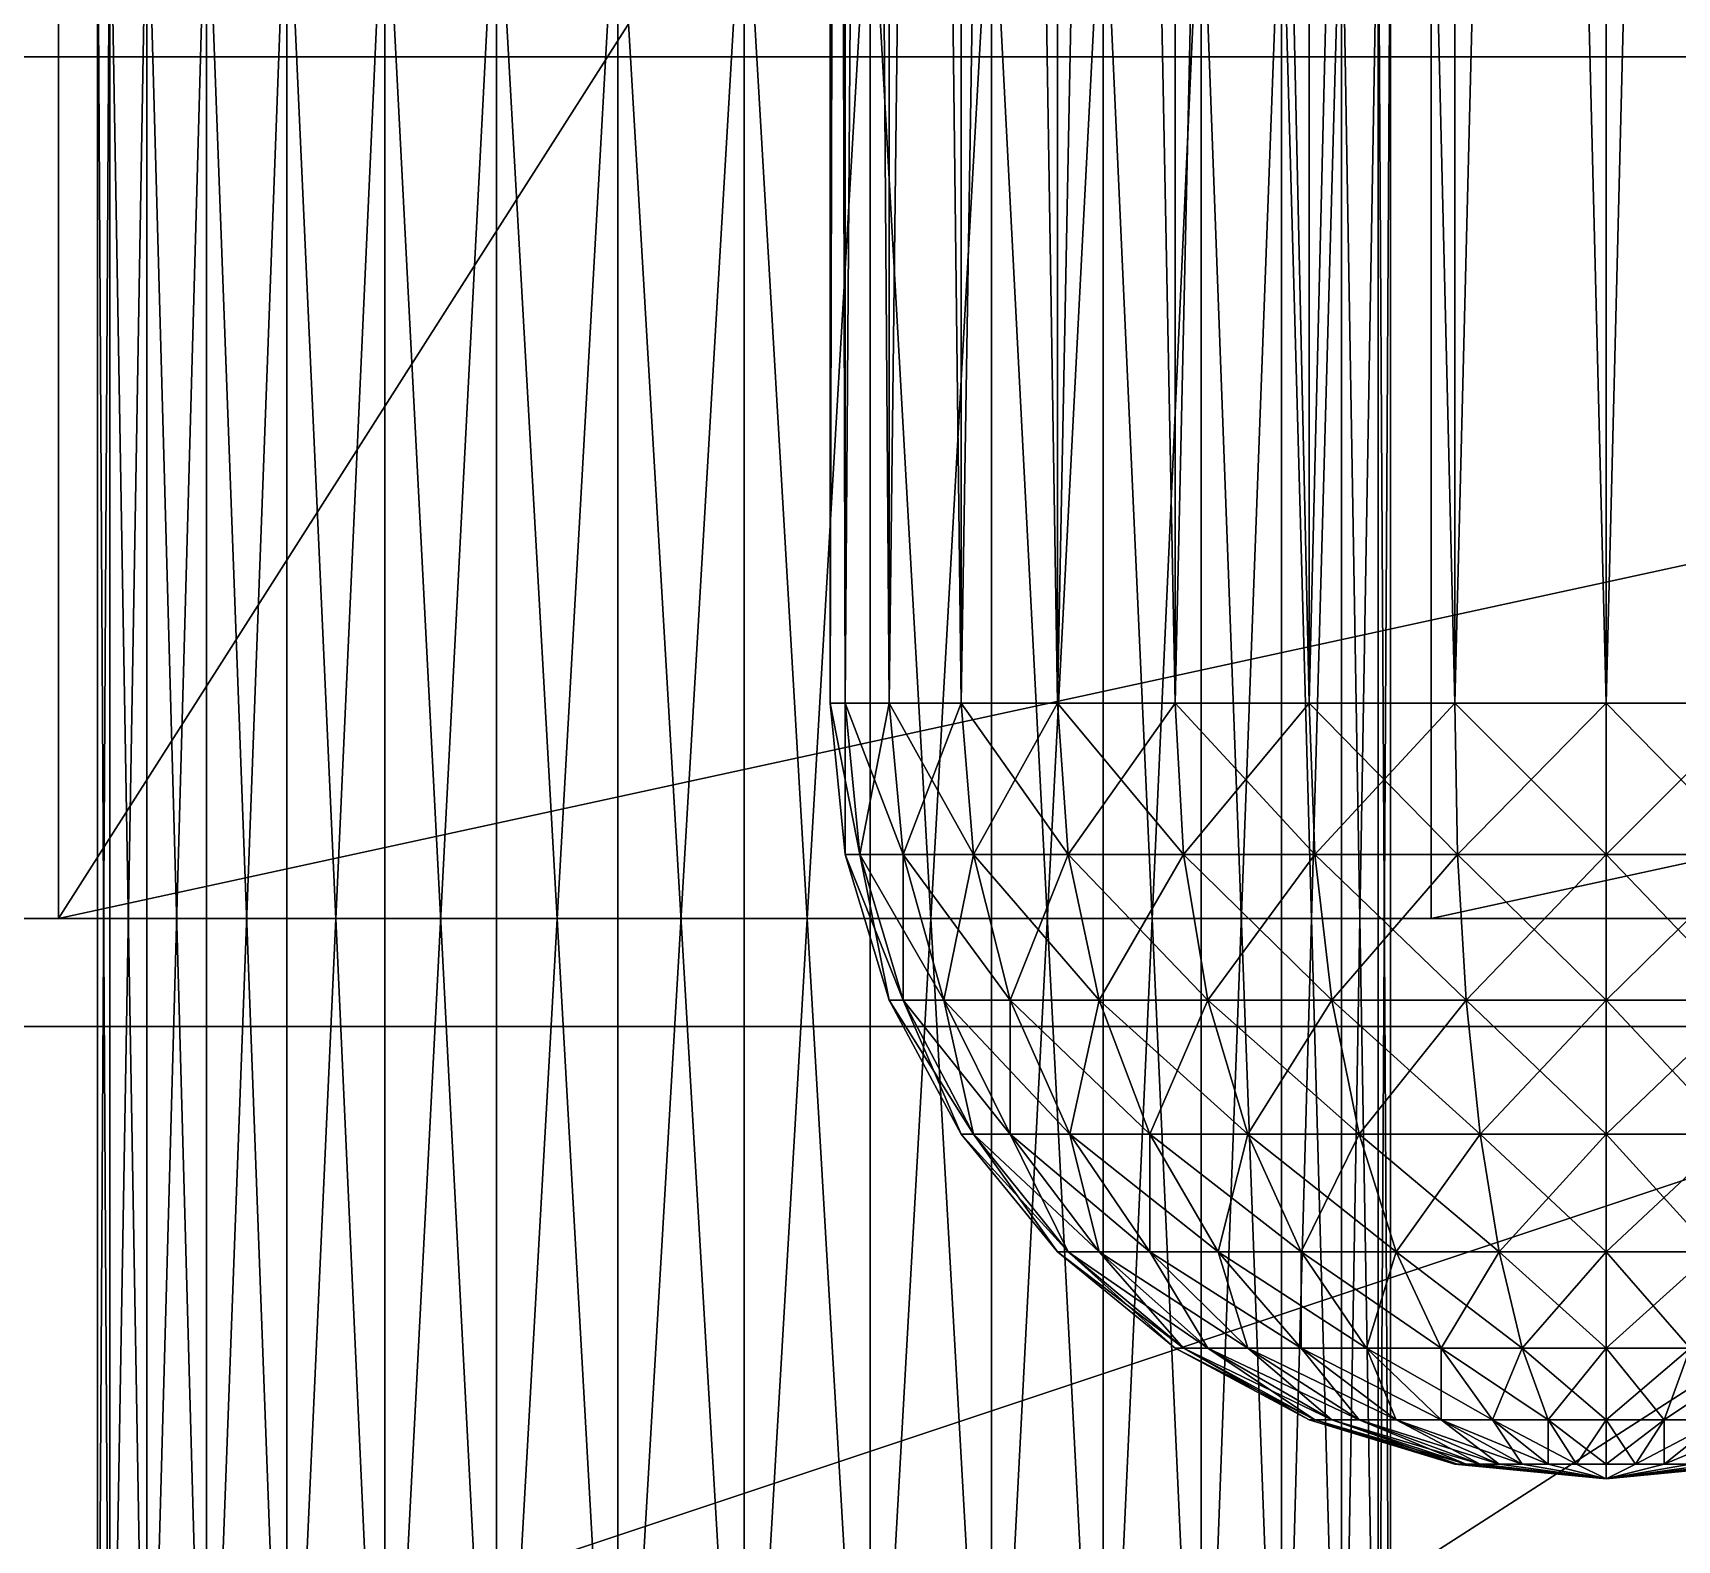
# Model space of a CAD drawing. Header units: millimetres. Extents: x -510 to 550, y -577 to 577.
# Drawn here: x -16.5 to 21.65, y -319.42 to -284.45 of the extents above; entities that cross this region are included whole.
import ezdxf

# ---------------------------------------------------------------- set-up
doc = ezdxf.new("R2010")
doc.units = ezdxf.units.MM
for name, color, linetype, true_color in [('bogie_right_visual_0', 7, 'Continuous', 0x5c6b75), ('controller_box_visual', 7, 'Continuous', 0x5c6b75), ('motor_mid_right_visual_0', 7, 'Continuous', 0x5c6b75), ('rocker_right_visual_0', 7, 'Continuous', 0x5c6b75), ('structure_right_mid_motor_bracket', 7, 'Continuous', 0x5c6b75), ('structure_right_rocker_spindle', 7, 'Continuous', 0x5c6b75)]:
    doc.layers.add(name, color=color, linetype=linetype, true_color=true_color)

msp = doc.modelspace()

# ---------------------------------------------------------------- linework, layer by layer
at = {"layer": 'bogie_right_visual_0', "true_color": 0x5c6b75}
for points in [[(-15.907, -305, -260.724), (214.061, -305, -70.73), (214.061, -255, -70.73)], [(-15.907, -305, -260.724), (214.061, -255, -70.73), (-15.907, -255, -260.724)], [(15.939, -255, -299.27), (15.939, -305, -299.27), (-15.907, -305, -260.724)], [(15.939, -255, -299.27), (-15.907, -305, -260.724), (-15.907, -255, -260.724)], [(15.939, -305, -299.27), (245.907, -255, -109.276), (245.907, -305, -109.276)], [(15.939, -305, -299.27), (15.939, -255, -299.27), (245.907, -255, -109.276)], [(15.939, -305, -299.27), (214.061, -305, -70.73), (-15.907, -305, -260.724)], [(15.939, -305, -299.27), (245.907, -305, -109.276), (214.061, -305, -70.73)]]:
    msp.add_3dface(points, dxfattribs=at)
at = {"layer": 'controller_box_visual', "true_color": 0x5c6b75}
for points in [[(-140, -365, 50), (100, -285, 50), (100, -365, 50)], [(-140, -365, 50), (-140, -285, 50), (100, -285, 50)], [(-140, -365, 250), (100, -365, 250), (100, -285, 250)], [(-140, -365, 250), (100, -285, 250), (-140, -285, 250)], [(100, -285, 50), (-140, -285, 50), (-140, -285, 250)], [(100, -285, 50), (-140, -285, 250), (100, -285, 250)]]:
    msp.add_3dface(points, dxfattribs=at)
at = {"layer": 'motor_mid_right_visual_0', "true_color": 0x5c6b75}
for points in [[(-35, -352.5, -315), (35, -307.5, -315), (35, -352.5, -315)], [(-35, -352.5, -315), (-35, -307.5, -315), (35, -307.5, -315)], [(-35, -352.5, -245), (35, -352.5, -245), (35, -307.5, -245)], [(-35, -352.5, -245), (35, -307.5, -245), (-35, -307.5, -245)], [(35, -307.5, -315), (-35, -307.5, -315), (-35, -307.5, -245)], [(35, -307.5, -315), (-35, -307.5, -245), (35, -307.5, -245)]]:
    msp.add_3dface(points, dxfattribs=at)
at = {"layer": 'rocker_right_visual_0', "true_color": 0x5c6b75}
for points in [[(-140, -305, -20), (140, -255, -20), (140, -305, -20)], [(-140, -305, -20), (-140, -255, -20), (140, -255, -20)], [(-140, -305, 20), (140, -305, 20), (140, -255, 20)], [(-140, -305, 20), (140, -255, 20), (-140, -255, 20)], [(-140, -305, -20), (140, -305, -20), (140, -305, 20)], [(-140, -305, -20), (140, -305, 20), (-140, -305, 20)]]:
    msp.add_3dface(points, dxfattribs=at)
at = {"layer": 'structure_right_mid_motor_bracket', "true_color": 0x5c6b75}
for points in [[(-14.712, -330, -282.926), (-15, -330, -280), (-15, -280, -280)], [(-14.712, -330, -282.926), (-15, -280, -280), (-14.712, -280, -282.926)], [(-15, -330, -280), (-14.712, -330, -277.074), (-14.712, -280, -277.074)], [(-15, -330, -280), (-14.712, -280, -277.074), (-15, -280, -280)], [(-13.858, -330, -285.74), (-14.712, -330, -282.926), (-14.712, -280, -282.926)], [(-13.858, -330, -285.74), (-14.712, -280, -282.926), (-13.858, -280, -285.74)], [(-14.712, -330, -277.074), (-13.858, -330, -274.26), (-13.858, -280, -274.26)], [(-14.712, -330, -277.074), (-13.858, -280, -274.26), (-14.712, -280, -277.074)], [(-12.472, -330, -288.334), (-13.858, -330, -285.74), (-13.858, -280, -285.74)], [(-12.472, -330, -288.334), (-13.858, -280, -285.74), (-12.472, -280, -288.334)], [(-13.858, -330, -274.26), (-12.472, -330, -271.666), (-12.472, -280, -271.666)], [(-13.858, -330, -274.26), (-12.472, -280, -271.666), (-13.858, -280, -274.26)], [(-10.607, -330, -290.607), (-12.472, -330, -288.334), (-12.472, -280, -288.334)], [(-10.607, -330, -290.607), (-12.472, -280, -288.334), (-10.607, -280, -290.607)], [(-12.472, -330, -271.666), (-10.607, -330, -269.393), (-10.607, -280, -269.393)], [(-12.472, -330, -271.666), (-10.607, -280, -269.393), (-12.472, -280, -271.666)], [(-8.334, -330, -292.472), (-10.607, -330, -290.607), (-10.607, -280, -290.607)], [(-8.334, -330, -292.472), (-10.607, -280, -290.607), (-8.334, -280, -292.472)], [(-10.607, -330, -269.393), (-8.334, -330, -267.528), (-8.334, -280, -267.528)], [(-10.607, -330, -269.393), (-8.334, -280, -267.528), (-10.607, -280, -269.393)], [(-5.74, -330, -293.858), (-8.334, -330, -292.472), (-8.334, -280, -292.472)], [(-5.74, -330, -293.858), (-8.334, -280, -292.472), (-5.74, -280, -293.858)], [(-8.334, -330, -267.528), (-5.74, -330, -266.142), (-5.74, -280, -266.142)], [(-8.334, -330, -267.528), (-5.74, -280, -266.142), (-8.334, -280, -267.528)], [(-2.926, -330, -294.712), (-5.74, -330, -293.858), (-5.74, -280, -293.858)], [(-2.926, -330, -294.712), (-5.74, -280, -293.858), (-2.926, -280, -294.712)], [(-5.74, -330, -266.142), (-2.926, -330, -265.288), (-2.926, -280, -265.288)], [(-5.74, -330, -266.142), (-2.926, -280, -265.288), (-5.74, -280, -266.142)], [(0, -330, -295), (-2.926, -330, -294.712), (-2.926, -280, -294.712)], [(0, -330, -295), (-2.926, -280, -294.712), (0, -280, -295)], [(-2.926, -330, -265.288), (0, -330, -265), (0, -280, -265)], [(-2.926, -330, -265.288), (0, -280, -265), (-2.926, -280, -265.288)], [(2.926, -330, -294.712), (0, -330, -295), (0, -280, -295)], [(2.926, -330, -294.712), (0, -280, -295), (2.926, -280, -294.712)], [(0, -330, -265), (2.926, -330, -265.288), (2.926, -280, -265.288)], [(0, -330, -265), (2.926, -280, -265.288), (0, -280, -265)], [(5.74, -330, -293.858), (2.926, -330, -294.712), (2.926, -280, -294.712)], [(5.74, -330, -293.858), (2.926, -280, -294.712), (5.74, -280, -293.858)], [(2.926, -330, -265.288), (5.74, -330, -266.142), (5.74, -280, -266.142)], [(2.926, -330, -265.288), (5.74, -280, -266.142), (2.926, -280, -265.288)], [(8.334, -330, -292.472), (5.74, -330, -293.858), (5.74, -280, -293.858)], [(8.334, -330, -292.472), (5.74, -280, -293.858), (8.334, -280, -292.472)], [(5.74, -330, -266.142), (8.334, -330, -267.528), (8.334, -280, -267.528)], [(5.74, -330, -266.142), (8.334, -280, -267.528), (5.74, -280, -266.142)], [(10.607, -330, -290.607), (8.334, -330, -292.472), (8.334, -280, -292.472)], [(10.607, -330, -290.607), (8.334, -280, -292.472), (10.607, -280, -290.607)], [(8.334, -330, -267.528), (10.607, -330, -269.393), (10.607, -280, -269.393)], [(8.334, -330, -267.528), (10.607, -280, -269.393), (8.334, -280, -267.528)], [(12.472, -330, -288.334), (10.607, -330, -290.607), (10.607, -280, -290.607)], [(12.472, -330, -288.334), (10.607, -280, -290.607), (12.472, -280, -288.334)], [(10.607, -330, -269.393), (12.472, -330, -271.666), (12.472, -280, -271.666)], [(10.607, -330, -269.393), (12.472, -280, -271.666), (10.607, -280, -269.393)], [(13.858, -330, -285.74), (12.472, -330, -288.334), (12.472, -280, -288.334)], [(13.858, -330, -285.74), (12.472, -280, -288.334), (13.858, -280, -285.74)], [(12.472, -330, -271.666), (13.858, -330, -274.26), (13.858, -280, -274.26)], [(12.472, -330, -271.666), (13.858, -280, -274.26), (12.472, -280, -271.666)], [(14.712, -330, -282.926), (13.858, -330, -285.74), (13.858, -280, -285.74)], [(14.712, -330, -282.926), (13.858, -280, -285.74), (14.712, -280, -282.926)], [(13.858, -330, -274.26), (14.712, -330, -277.074), (14.712, -280, -277.074)], [(13.858, -330, -274.26), (14.712, -280, -277.074), (13.858, -280, -274.26)], [(15, -330, -280), (14.712, -330, -282.926), (14.712, -280, -282.926)], [(15, -330, -280), (14.712, -280, -282.926), (15, -280, -280)], [(14.712, -330, -277.074), (15, -330, -280), (15, -280, -280)], [(14.712, -330, -277.074), (15, -280, -280), (14.712, -280, -277.074)]]:
    msp.add_3dface(points, dxfattribs=at)
at = {"layer": 'structure_right_rocker_spindle', "true_color": 0x5c6b75}
for points in [[(2.346, -300, -3.512), (2, -300), (2, -160)], [(2.346, -300, -3.512), (2, -160), (2.346, -160, -3.512)], [(2, -300), (2.346, -300, 3.512), (2.346, -160, 3.512)], [(2, -300), (2.346, -160, 3.512), (2, -160)], [(3.37, -300, -6.888), (2.346, -300, -3.512), (2.346, -160, -3.512)], [(3.37, -300, -6.888), (2.346, -160, -3.512), (3.37, -160, -6.888)], [(2.346, -300, 3.512), (3.37, -300, 6.888), (3.37, -160, 6.888)], [(2.346, -300, 3.512), (3.37, -160, 6.888), (2.346, -160, 3.512)], [(5.034, -300, -10), (3.37, -300, -6.888), (3.37, -160, -6.888)], [(5.034, -300, -10), (3.37, -160, -6.888), (5.034, -160, -10)], [(3.37, -300, 6.888), (5.034, -300, 10), (5.034, -160, 10)], [(3.37, -300, 6.888), (5.034, -160, 10), (3.37, -160, 6.888)], [(7.272, -300, -12.728), (5.034, -300, -10), (5.034, -160, -10)], [(7.272, -300, -12.728), (5.034, -160, -10), (7.272, -160, -12.728)], [(5.034, -300, 10), (7.272, -300, 12.728), (7.272, -160, 12.728)], [(5.034, -300, 10), (7.272, -160, 12.728), (5.034, -160, 10)], [(10, -300, -14.966), (7.272, -300, -12.728), (7.272, -160, -12.728)], [(10, -300, -14.966), (7.272, -160, -12.728), (10, -160, -14.966)], [(7.272, -300, 12.728), (10, -300, 14.966), (10, -160, 14.966)], [(7.272, -300, 12.728), (10, -160, 14.966), (7.272, -160, 12.728)], [(13.112, -300, -16.63), (10, -300, -14.966), (10, -160, -14.966)], [(13.112, -300, -16.63), (10, -160, -14.966), (13.112, -160, -16.63)], [(10, -300, 14.966), (13.112, -300, 16.63), (13.112, -160, 16.63)], [(10, -300, 14.966), (13.112, -160, 16.63), (10, -160, 14.966)], [(16.488, -300, -17.654), (13.112, -300, -16.63), (13.112, -160, -16.63)], [(16.488, -300, -17.654), (13.112, -160, -16.63), (16.488, -160, -17.654)], [(13.112, -300, 16.63), (16.488, -300, 17.654), (16.488, -160, 17.654)], [(13.112, -300, 16.63), (16.488, -160, 17.654), (13.112, -160, 16.63)], [(20, -300, -18), (16.488, -300, -17.654), (16.488, -160, -17.654)], [(20, -300, -18), (16.488, -160, -17.654), (20, -160, -18)], [(16.488, -300, 17.654), (20, -300, 18), (20, -160, 18)], [(16.488, -300, 17.654), (20, -160, 18), (16.488, -160, 17.654)], [(23.512, -300, -17.654), (20, -300, -18), (20, -160, -18)], [(23.512, -300, -17.654), (20, -160, -18), (23.512, -160, -17.654)], [(20, -300, 18), (23.512, -300, 17.654), (23.512, -160, 17.654)], [(20, -300, 18), (23.512, -160, 17.654), (20, -160, 18)], [(2.685, -303.512, -3.444), (2.346, -303.512), (2, -300)], [(2.685, -303.512, -3.444), (2, -300), (2.346, -300, -3.512)], [(2.346, -303.512), (2.346, -300, 3.512), (2, -300)], [(3.69, -303.512, -6.756), (2.685, -303.512, -3.444), (2.346, -300, -3.512)], [(3.69, -303.512, -6.756), (2.346, -300, -3.512), (3.37, -300, -6.888)], [(2.346, -303.512), (2.685, -303.512, 3.444), (2.346, -300, 3.512)], [(2.685, -303.512, 3.444), (3.37, -300, 6.888), (2.346, -300, 3.512)], [(2.685, -303.512, 3.444), (3.69, -303.512, 6.756), (3.37, -300, 6.888)], [(5.321, -303.512, -9.808), (3.69, -303.512, -6.756), (3.37, -300, -6.888)], [(5.321, -303.512, -9.808), (3.37, -300, -6.888), (5.034, -300, -10)], [(3.69, -303.512, 6.756), (5.034, -300, 10), (3.37, -300, 6.888)], [(3.69, -303.512, 6.756), (5.321, -303.512, 9.808), (5.034, -300, 10)], [(7.517, -303.512, -12.483), (5.321, -303.512, -9.808), (5.034, -300, -10)], [(7.517, -303.512, -12.483), (5.034, -300, -10), (7.272, -300, -12.728)], [(5.321, -303.512, 9.808), (7.272, -300, 12.728), (5.034, -300, 10)], [(5.321, -303.512, 9.808), (7.517, -303.512, 12.483), (7.272, -300, 12.728)], [(10.192, -303.512, -14.679), (7.517, -303.512, -12.483), (7.272, -300, -12.728)], [(10.192, -303.512, -14.679), (7.272, -300, -12.728), (10, -300, -14.966)], [(7.517, -303.512, 12.483), (10, -300, 14.966), (7.272, -300, 12.728)], [(7.517, -303.512, 12.483), (10.192, -303.512, 14.679), (10, -300, 14.966)], [(13.244, -303.512, -16.31), (10.192, -303.512, -14.679), (10, -300, -14.966)], [(13.244, -303.512, -16.31), (10, -300, -14.966), (13.112, -300, -16.63)], [(10.192, -303.512, 14.679), (13.112, -300, 16.63), (10, -300, 14.966)], [(10.192, -303.512, 14.679), (13.244, -303.512, 16.31), (13.112, -300, 16.63)], [(16.556, -303.512, -17.315), (13.244, -303.512, -16.31), (13.112, -300, -16.63)], [(16.556, -303.512, -17.315), (13.112, -300, -16.63), (16.488, -300, -17.654)], [(13.244, -303.512, 16.31), (16.488, -300, 17.654), (13.112, -300, 16.63)], [(13.244, -303.512, 16.31), (16.556, -303.512, 17.315), (16.488, -300, 17.654)], [(20, -303.512, -17.654), (16.556, -303.512, -17.315), (16.488, -300, -17.654)], [(20, -303.512, -17.654), (16.488, -300, -17.654), (20, -300, -18)], [(16.556, -303.512, 17.315), (20, -300, 18), (16.488, -300, 17.654)], [(16.556, -303.512, 17.315), (20, -303.512, 17.654), (20, -300, 18)], [(23.444, -303.512, -17.315), (20, -303.512, -17.654), (20, -300, -18)], [(23.444, -303.512, -17.315), (20, -300, -18), (23.512, -300, -17.654)], [(20, -303.512, 17.654), (23.444, -303.512, 17.315), (23.512, -300, 17.654)], [(20, -303.512, 17.654), (23.512, -300, 17.654), (20, -300, 18)], [(3.69, -306.888, -3.244), (3.37, -306.888), (2.346, -303.512)], [(3.69, -306.888, -3.244), (2.346, -303.512), (2.685, -303.512, -3.444)], [(3.37, -306.888), (2.685, -303.512, 3.444), (2.346, -303.512)], [(4.636, -306.888, -6.364), (3.69, -306.888, -3.244), (2.685, -303.512, -3.444)], [(4.636, -306.888, -6.364), (2.685, -303.512, -3.444), (3.69, -303.512, -6.756)], [(3.37, -306.888), (3.69, -306.888, 3.244), (2.685, -303.512, 3.444)], [(3.69, -306.888, 3.244), (3.69, -303.512, 6.756), (2.685, -303.512, 3.444)], [(6.173, -306.888, -9.239), (4.636, -306.888, -6.364), (3.69, -303.512, -6.756)], [(6.173, -306.888, -9.239), (3.69, -303.512, -6.756), (5.321, -303.512, -9.808)], [(3.69, -306.888, 3.244), (4.636, -306.888, 6.364), (3.69, -303.512, 6.756)], [(4.636, -306.888, 6.364), (5.321, -303.512, 9.808), (3.69, -303.512, 6.756)], [(4.636, -306.888, 6.364), (6.173, -306.888, 9.239), (5.321, -303.512, 9.808)], [(8.241, -306.888, -11.759), (6.173, -306.888, -9.239), (5.321, -303.512, -9.808)], [(8.241, -306.888, -11.759), (5.321, -303.512, -9.808), (7.517, -303.512, -12.483)], [(6.173, -306.888, 9.239), (7.517, -303.512, 12.483), (5.321, -303.512, 9.808)], [(6.173, -306.888, 9.239), (8.241, -306.888, 11.759), (7.517, -303.512, 12.483)], [(10.761, -306.888, -13.827), (8.241, -306.888, -11.759), (7.517, -303.512, -12.483)], [(10.761, -306.888, -13.827), (7.517, -303.512, -12.483), (10.192, -303.512, -14.679)], [(8.241, -306.888, 11.759), (10.192, -303.512, 14.679), (7.517, -303.512, 12.483)], [(8.241, -306.888, 11.759), (10.761, -306.888, 13.827), (10.192, -303.512, 14.679)], [(13.636, -306.888, -15.364), (10.761, -306.888, -13.827), (10.192, -303.512, -14.679)], [(13.636, -306.888, -15.364), (10.192, -303.512, -14.679), (13.244, -303.512, -16.31)], [(10.761, -306.888, 13.827), (13.244, -303.512, 16.31), (10.192, -303.512, 14.679)], [(10.761, -306.888, 13.827), (13.636, -306.888, 15.364), (13.244, -303.512, 16.31)], [(16.756, -306.888, -16.31), (13.636, -306.888, -15.364), (13.244, -303.512, -16.31)], [(16.756, -306.888, -16.31), (13.244, -303.512, -16.31), (16.556, -303.512, -17.315)], [(13.636, -306.888, 15.364), (16.556, -303.512, 17.315), (13.244, -303.512, 16.31)], [(13.636, -306.888, 15.364), (16.756, -306.888, 16.31), (16.556, -303.512, 17.315)], [(20, -306.888, -16.63), (16.756, -306.888, -16.31), (16.556, -303.512, -17.315)], [(20, -306.888, -16.63), (16.556, -303.512, -17.315), (20, -303.512, -17.654)], [(16.756, -306.888, 16.31), (20, -303.512, 17.654), (16.556, -303.512, 17.315)], [(16.756, -306.888, 16.31), (20, -306.888, 16.63), (20, -303.512, 17.654)], [(23.244, -306.888, -16.31), (20, -306.888, -16.63), (20, -303.512, -17.654)], [(23.244, -306.888, -16.31), (20, -303.512, -17.654), (23.444, -303.512, -17.315)], [(20, -306.888, 16.63), (23.244, -306.888, 16.31), (23.444, -303.512, 17.315)], [(20, -306.888, 16.63), (23.444, -303.512, 17.315), (20, -303.512, 17.654)], [(5.321, -310, -2.92), (5.034, -310), (3.37, -306.888)], [(5.321, -310, -2.92), (3.37, -306.888), (3.69, -306.888, -3.244)], [(5.034, -310), (3.69, -306.888, 3.244), (3.37, -306.888)], [(6.173, -310, -5.727), (5.321, -310, -2.92), (3.69, -306.888, -3.244)], [(6.173, -310, -5.727), (3.69, -306.888, -3.244), (4.636, -306.888, -6.364)], [(5.034, -310), (5.321, -310, 2.92), (3.69, -306.888, 3.244)], [(5.321, -310, 2.92), (4.636, -306.888, 6.364), (3.69, -306.888, 3.244)], [(7.556, -310, -8.315), (6.173, -310, -5.727), (4.636, -306.888, -6.364)], [(7.556, -310, -8.315), (4.636, -306.888, -6.364), (6.173, -306.888, -9.239)], [(5.321, -310, 2.92), (6.173, -310, 5.727), (4.636, -306.888, 6.364)], [(6.173, -310, 5.727), (6.173, -306.888, 9.239), (4.636, -306.888, 6.364)], [(9.417, -310, -10.583), (7.556, -310, -8.315), (6.173, -306.888, -9.239)], [(9.417, -310, -10.583), (6.173, -306.888, -9.239), (8.241, -306.888, -11.759)], [(6.173, -310, 5.727), (7.556, -310, 8.315), (6.173, -306.888, 9.239)], [(7.556, -310, 8.315), (8.241, -306.888, 11.759), (6.173, -306.888, 9.239)], [(7.556, -310, 8.315), (9.417, -310, 10.583), (8.241, -306.888, 11.759)], [(11.685, -310, -12.444), (9.417, -310, -10.583), (8.241, -306.888, -11.759)], [(11.685, -310, -12.444), (8.241, -306.888, -11.759), (10.761, -306.888, -13.827)], [(9.417, -310, 10.583), (10.761, -306.888, 13.827), (8.241, -306.888, 11.759)], [(9.417, -310, 10.583), (11.685, -310, 12.444), (10.761, -306.888, 13.827)], [(14.273, -310, -13.827), (11.685, -310, -12.444), (10.761, -306.888, -13.827)], [(14.273, -310, -13.827), (10.761, -306.888, -13.827), (13.636, -306.888, -15.364)], [(11.685, -310, 12.444), (13.636, -306.888, 15.364), (10.761, -306.888, 13.827)], [(11.685, -310, 12.444), (14.273, -310, 13.827), (13.636, -306.888, 15.364)], [(17.08, -310, -14.679), (14.273, -310, -13.827), (13.636, -306.888, -15.364)], [(17.08, -310, -14.679), (13.636, -306.888, -15.364), (16.756, -306.888, -16.31)], [(14.273, -310, 13.827), (16.756, -306.888, 16.31), (13.636, -306.888, 15.364)], [(14.273, -310, 13.827), (17.08, -310, 14.679), (16.756, -306.888, 16.31)], [(20, -310, -14.966), (17.08, -310, -14.679), (16.756, -306.888, -16.31)], [(20, -310, -14.966), (16.756, -306.888, -16.31), (20, -306.888, -16.63)], [(17.08, -310, 14.679), (20, -306.888, 16.63), (16.756, -306.888, 16.31)], [(17.08, -310, 14.679), (20, -310, 14.966), (20, -306.888, 16.63)], [(22.92, -310, -14.679), (20, -310, -14.966), (20, -306.888, -16.63)], [(22.92, -310, -14.679), (20, -306.888, -16.63), (23.244, -306.888, -16.31)], [(20, -310, 14.966), (22.92, -310, 14.679), (23.244, -306.888, 16.31)], [(20, -310, 14.966), (23.244, -306.888, 16.31), (20, -306.888, 16.63)], [(7.517, -312.728, -2.483), (7.272, -312.728), (5.034, -310)], [(7.517, -312.728, -2.483), (5.034, -310), (5.321, -310, -2.92)], [(7.272, -312.728), (5.321, -310, 2.92), (5.034, -310)], [(8.241, -312.728, -4.871), (7.517, -312.728, -2.483), (5.321, -310, -2.92)], [(8.241, -312.728, -4.871), (5.321, -310, -2.92), (6.173, -310, -5.727)], [(7.272, -312.728), (7.517, -312.728, 2.483), (5.321, -310, 2.92)], [(7.517, -312.728, 2.483), (6.173, -310, 5.727), (5.321, -310, 2.92)], [(9.417, -312.728, -7.071), (8.241, -312.728, -4.871), (6.173, -310, -5.727)], [(9.417, -312.728, -7.071), (6.173, -310, -5.727), (7.556, -310, -8.315)], [(7.517, -312.728, 2.483), (8.241, -312.728, 4.871), (6.173, -310, 5.727)], [(8.241, -312.728, 4.871), (7.556, -310, 8.315), (6.173, -310, 5.727)], [(11, -312.728, -9), (9.417, -312.728, -7.071), (7.556, -310, -8.315)], [(11, -312.728, -9), (7.556, -310, -8.315), (9.417, -310, -10.583)], [(8.241, -312.728, 4.871), (9.417, -312.728, 7.071), (7.556, -310, 8.315)], [(9.417, -312.728, 7.071), (9.417, -310, 10.583), (7.556, -310, 8.315)], [(12.929, -312.728, -10.583), (11, -312.728, -9), (9.417, -310, -10.583)], [(12.929, -312.728, -10.583), (9.417, -310, -10.583), (11.685, -310, -12.444)], [(9.417, -312.728, 7.071), (11, -312.728, 9), (9.417, -310, 10.583)], [(11, -312.728, 9), (11.685, -310, 12.444), (9.417, -310, 10.583)], [(11, -312.728, 9), (12.929, -312.728, 10.583), (11.685, -310, 12.444)], [(15.129, -312.728, -11.759), (12.929, -312.728, -10.583), (11.685, -310, -12.444)], [(15.129, -312.728, -11.759), (11.685, -310, -12.444), (14.273, -310, -13.827)], [(12.929, -312.728, 10.583), (14.273, -310, 13.827), (11.685, -310, 12.444)], [(12.929, -312.728, 10.583), (15.129, -312.728, 11.759), (14.273, -310, 13.827)], [(17.517, -312.728, -12.483), (15.129, -312.728, -11.759), (14.273, -310, -13.827)], [(17.517, -312.728, -12.483), (14.273, -310, -13.827), (17.08, -310, -14.679)], [(15.129, -312.728, 11.759), (17.08, -310, 14.679), (14.273, -310, 13.827)], [(15.129, -312.728, 11.759), (17.517, -312.728, 12.483), (17.08, -310, 14.679)], [(20, -312.728, -12.728), (17.517, -312.728, -12.483), (17.08, -310, -14.679)], [(20, -312.728, -12.728), (17.08, -310, -14.679), (20, -310, -14.966)], [(17.517, -312.728, 12.483), (20, -310, 14.966), (17.08, -310, 14.679)], [(17.517, -312.728, 12.483), (20, -312.728, 12.728), (20, -310, 14.966)], [(22.483, -312.728, -12.483), (20, -312.728, -12.728), (20, -310, -14.966)], [(22.483, -312.728, -12.483), (20, -310, -14.966), (22.92, -310, -14.679)], [(20, -312.728, 12.728), (22.483, -312.728, 12.483), (22.92, -310, 14.679)], [(20, -312.728, 12.728), (22.92, -310, 14.679), (20, -310, 14.966)], [(10.192, -314.966, -1.951), (10, -314.966), (7.272, -312.728)], [(10.192, -314.966, -1.951), (7.272, -312.728), (7.517, -312.728, -2.483)], [(10, -314.966), (7.517, -312.728, 2.483), (7.272, -312.728)], [(10.761, -314.966, -3.827), (10.192, -314.966, -1.951), (7.517, -312.728, -2.483)], [(10.761, -314.966, -3.827), (7.517, -312.728, -2.483), (8.241, -312.728, -4.871)], [(10, -314.966), (10.192, -314.966, 1.951), (7.517, -312.728, 2.483)], [(10.192, -314.966, 1.951), (8.241, -312.728, 4.871), (7.517, -312.728, 2.483)], [(11.685, -314.966, -5.556), (10.761, -314.966, -3.827), (8.241, -312.728, -4.871)], [(11.685, -314.966, -5.556), (8.241, -312.728, -4.871), (9.417, -312.728, -7.071)], [(10.192, -314.966, 1.951), (10.761, -314.966, 3.827), (8.241, -312.728, 4.871)], [(10.761, -314.966, 3.827), (9.417, -312.728, 7.071), (8.241, -312.728, 4.871)], [(12.929, -314.966, -7.071), (11.685, -314.966, -5.556), (9.417, -312.728, -7.071)], [(12.929, -314.966, -7.071), (9.417, -312.728, -7.071), (11, -312.728, -9)], [(10.761, -314.966, 3.827), (11.685, -314.966, 5.556), (9.417, -312.728, 7.071)], [(11.685, -314.966, 5.556), (11, -312.728, 9), (9.417, -312.728, 7.071)], [(14.444, -314.966, -8.315), (12.929, -314.966, -7.071), (11, -312.728, -9)], [(14.444, -314.966, -8.315), (11, -312.728, -9), (12.929, -312.728, -10.583)], [(11.685, -314.966, 5.556), (12.929, -314.966, 7.071), (11, -312.728, 9)], [(12.929, -314.966, 7.071), (12.929, -312.728, 10.583), (11, -312.728, 9)], [(16.173, -314.966, -9.239), (14.444, -314.966, -8.315), (12.929, -312.728, -10.583)], [(16.173, -314.966, -9.239), (12.929, -312.728, -10.583), (15.129, -312.728, -11.759)], [(12.929, -314.966, 7.071), (14.444, -314.966, 8.315), (12.929, -312.728, 10.583)], [(14.444, -314.966, 8.315), (15.129, -312.728, 11.759), (12.929, -312.728, 10.583)], [(14.444, -314.966, 8.315), (16.173, -314.966, 9.239), (15.129, -312.728, 11.759)], [(18.049, -314.966, -9.808), (16.173, -314.966, -9.239), (15.129, -312.728, -11.759)], [(18.049, -314.966, -9.808), (15.129, -312.728, -11.759), (17.517, -312.728, -12.483)], [(16.173, -314.966, 9.239), (17.517, -312.728, 12.483), (15.129, -312.728, 11.759)], [(16.173, -314.966, 9.239), (18.049, -314.966, 9.808), (17.517, -312.728, 12.483)], [(20, -314.966, -10), (18.049, -314.966, -9.808), (17.517, -312.728, -12.483)], [(20, -314.966, -10), (17.517, -312.728, -12.483), (20, -312.728, -12.728)], [(18.049, -314.966, 9.808), (20, -312.728, 12.728), (17.517, -312.728, 12.483)], [(18.049, -314.966, 9.808), (20, -314.966, 10), (20, -312.728, 12.728)], [(21.951, -314.966, -9.808), (20, -314.966, -10), (20, -312.728, -12.728)], [(21.951, -314.966, -9.808), (20, -312.728, -12.728), (22.483, -312.728, -12.483)], [(20, -314.966, 10), (21.951, -314.966, 9.808), (22.483, -312.728, 12.483)], [(20, -314.966, 10), (22.483, -312.728, 12.483), (20, -312.728, 12.728)], [(13.244, -316.63, -1.344), (13.112, -316.63), (10, -314.966)], [(13.244, -316.63, -1.344), (10, -314.966), (10.192, -314.966, -1.951)], [(13.112, -316.63), (10.192, -314.966, 1.951), (10, -314.966)], [(13.636, -316.63, -2.636), (13.244, -316.63, -1.344), (10.192, -314.966, -1.951)], [(13.636, -316.63, -2.636), (10.192, -314.966, -1.951), (10.761, -314.966, -3.827)], [(13.112, -316.63), (13.244, -316.63, 1.344), (10.192, -314.966, 1.951)], [(13.244, -316.63, 1.344), (10.761, -314.966, 3.827), (10.192, -314.966, 1.951)], [(14.273, -316.63, -3.827), (13.636, -316.63, -2.636), (10.761, -314.966, -3.827)], [(14.273, -316.63, -3.827), (10.761, -314.966, -3.827), (11.685, -314.966, -5.556)], [(13.244, -316.63, 1.344), (13.636, -316.63, 2.636), (10.761, -314.966, 3.827)], [(13.636, -316.63, 2.636), (11.685, -314.966, 5.556), (10.761, -314.966, 3.827)], [(15.129, -316.63, -4.871), (14.273, -316.63, -3.827), (11.685, -314.966, -5.556)], [(15.129, -316.63, -4.871), (11.685, -314.966, -5.556), (12.929, -314.966, -7.071)], [(13.636, -316.63, 2.636), (14.273, -316.63, 3.827), (11.685, -314.966, 5.556)], [(14.273, -316.63, 3.827), (12.929, -314.966, 7.071), (11.685, -314.966, 5.556)], [(16.173, -316.63, -5.727), (15.129, -316.63, -4.871), (12.929, -314.966, -7.071)], [(16.173, -316.63, -5.727), (12.929, -314.966, -7.071), (14.444, -314.966, -8.315)], [(14.273, -316.63, 3.827), (15.129, -316.63, 4.871), (12.929, -314.966, 7.071)], [(15.129, -316.63, 4.871), (14.444, -314.966, 8.315), (12.929, -314.966, 7.071)], [(17.364, -316.63, -6.364), (16.173, -316.63, -5.727), (14.444, -314.966, -8.315)], [(17.364, -316.63, -6.364), (14.444, -314.966, -8.315), (16.173, -314.966, -9.239)], [(15.129, -316.63, 4.871), (16.173, -316.63, 5.727), (14.444, -314.966, 8.315)], [(16.173, -316.63, 5.727), (16.173, -314.966, 9.239), (14.444, -314.966, 8.315)], [(18.656, -316.63, -6.756), (17.364, -316.63, -6.364), (16.173, -314.966, -9.239)], [(18.656, -316.63, -6.756), (16.173, -314.966, -9.239), (18.049, -314.966, -9.808)], [(16.173, -316.63, 5.727), (17.364, -316.63, 6.364), (16.173, -314.966, 9.239)], [(17.364, -316.63, 6.364), (18.049, -314.966, 9.808), (16.173, -314.966, 9.239)], [(17.364, -316.63, 6.364), (18.656, -316.63, 6.756), (18.049, -314.966, 9.808)], [(20, -316.63, -6.888), (18.656, -316.63, -6.756), (18.049, -314.966, -9.808)], [(20, -316.63, -6.888), (18.049, -314.966, -9.808), (20, -314.966, -10)], [(18.656, -316.63, 6.756), (20, -314.966, 10), (18.049, -314.966, 9.808)], [(18.656, -316.63, 6.756), (20, -316.63, 6.888), (20, -314.966, 10)], [(21.344, -316.63, -6.756), (20, -316.63, -6.888), (20, -314.966, -10)], [(21.344, -316.63, -6.756), (20, -314.966, -10), (21.951, -314.966, -9.808)], [(20, -316.63, 6.888), (21.344, -316.63, 6.756), (21.951, -314.966, 9.808)], [(20, -316.63, 6.888), (21.951, -314.966, 9.808), (20, -314.966, 10)], [(22.636, -316.63, -6.364), (21.344, -316.63, -6.756), (21.951, -314.966, -9.808)], [(21.344, -316.63, 6.756), (22.636, -316.63, 6.364), (23.827, -314.966, 9.239)], [(21.344, -316.63, 6.756), (23.827, -314.966, 9.239), (21.951, -314.966, 9.808)], [(16.556, -317.654, -0.685), (16.488, -317.654), (13.112, -316.63)], [(16.556, -317.654, -0.685), (13.112, -316.63), (13.244, -316.63, -1.344)], [(16.488, -317.654), (13.244, -316.63, 1.344), (13.112, -316.63)], [(16.756, -317.654, -1.344), (16.556, -317.654, -0.685), (13.244, -316.63, -1.344)], [(16.756, -317.654, -1.344), (13.244, -316.63, -1.344), (13.636, -316.63, -2.636)], [(16.488, -317.654), (16.556, -317.654, 0.685), (13.244, -316.63, 1.344)], [(16.556, -317.654, 0.685), (13.636, -316.63, 2.636), (13.244, -316.63, 1.344)], [(17.08, -317.654, -1.951), (16.756, -317.654, -1.344), (13.636, -316.63, -2.636)], [(17.08, -317.654, -1.951), (13.636, -316.63, -2.636), (14.273, -316.63, -3.827)], [(16.556, -317.654, 0.685), (16.756, -317.654, 1.344), (13.636, -316.63, 2.636)], [(16.756, -317.654, 1.344), (14.273, -316.63, 3.827), (13.636, -316.63, 2.636)], [(17.517, -317.654, -2.483), (17.08, -317.654, -1.951), (14.273, -316.63, -3.827)], [(17.517, -317.654, -2.483), (14.273, -316.63, -3.827), (15.129, -316.63, -4.871)], [(16.756, -317.654, 1.344), (17.08, -317.654, 1.951), (14.273, -316.63, 3.827)], [(17.08, -317.654, 1.951), (15.129, -316.63, 4.871), (14.273, -316.63, 3.827)], [(18.049, -317.654, -2.92), (17.517, -317.654, -2.483), (15.129, -316.63, -4.871)], [(18.049, -317.654, -2.92), (15.129, -316.63, -4.871), (16.173, -316.63, -5.727)], [(17.08, -317.654, 1.951), (17.517, -317.654, 2.483), (15.129, -316.63, 4.871)], [(17.517, -317.654, 2.483), (16.173, -316.63, 5.727), (15.129, -316.63, 4.871)], [(18.656, -317.654, -3.244), (18.049, -317.654, -2.92), (16.173, -316.63, -5.727)], [(18.656, -317.654, -3.244), (16.173, -316.63, -5.727), (17.364, -316.63, -6.364)], [(17.517, -317.654, 2.483), (18.049, -317.654, 2.92), (16.173, -316.63, 5.727)], [(18.049, -317.654, 2.92), (17.364, -316.63, 6.364), (16.173, -316.63, 5.727)], [(19.315, -317.654, -3.444), (18.656, -317.654, -3.244), (17.364, -316.63, -6.364)], [(19.315, -317.654, -3.444), (17.364, -316.63, -6.364), (18.656, -316.63, -6.756)], [(18.049, -317.654, 2.92), (18.656, -317.654, 3.244), (17.364, -316.63, 6.364)], [(18.656, -317.654, 3.244), (18.656, -316.63, 6.756), (17.364, -316.63, 6.364)], [(20, -317.654, -3.512), (19.315, -317.654, -3.444), (18.656, -316.63, -6.756)], [(20, -317.654, -3.512), (18.656, -316.63, -6.756), (20, -316.63, -6.888)], [(18.656, -317.654, 3.244), (19.315, -317.654, 3.444), (18.656, -316.63, 6.756)], [(19.315, -317.654, 3.444), (20, -316.63, 6.888), (18.656, -316.63, 6.756)], [(19.315, -317.654, 3.444), (20, -317.654, 3.512), (20, -316.63, 6.888)], [(20.685, -317.654, -3.444), (20, -317.654, -3.512), (20, -316.63, -6.888)], [(20.685, -317.654, -3.444), (20, -316.63, -6.888), (21.344, -316.63, -6.756)], [(20, -317.654, 3.512), (20.685, -317.654, 3.444), (21.344, -316.63, 6.756)], [(20, -317.654, 3.512), (21.344, -316.63, 6.756), (20, -316.63, 6.888)], [(21.344, -317.654, -3.244), (20.685, -317.654, -3.444), (21.344, -316.63, -6.756)], [(20.685, -317.654, 3.444), (21.344, -317.654, 3.244), (22.636, -316.63, 6.364)], [(20.685, -317.654, 3.444), (22.636, -316.63, 6.364), (21.344, -316.63, 6.756)], [(21.951, -317.654, -2.92), (21.344, -317.654, -3.244), (22.636, -316.63, -6.364)], [(21.344, -317.654, -3.244), (21.344, -316.63, -6.756), (22.636, -316.63, -6.364)], [(21.344, -317.654, 3.244), (21.951, -317.654, 2.92), (23.827, -316.63, 5.727)], [(21.344, -317.654, 3.244), (23.827, -316.63, 5.727), (22.636, -316.63, 6.364)], [(20, -318), (16.488, -317.654), (16.556, -317.654, -0.685)], [(20, -318), (16.556, -317.654, 0.685), (16.488, -317.654)], [(20, -318), (16.556, -317.654, -0.685), (16.756, -317.654, -1.344)], [(20, -318), (16.756, -317.654, 1.344), (16.556, -317.654, 0.685)], [(20, -318), (16.756, -317.654, -1.344), (17.08, -317.654, -1.951)], [(20, -318), (17.08, -317.654, 1.951), (16.756, -317.654, 1.344)], [(20, -318), (17.08, -317.654, -1.951), (17.517, -317.654, -2.483)], [(20, -318), (17.517, -317.654, 2.483), (17.08, -317.654, 1.951)], [(20, -318), (17.517, -317.654, -2.483), (18.049, -317.654, -2.92)], [(20, -318), (18.049, -317.654, 2.92), (17.517, -317.654, 2.483)], [(20, -318), (18.049, -317.654, -2.92), (18.656, -317.654, -3.244)], [(20, -318), (18.656, -317.654, 3.244), (18.049, -317.654, 2.92)], [(20, -318), (18.656, -317.654, -3.244), (19.315, -317.654, -3.444)], [(20, -318), (19.315, -317.654, 3.444), (18.656, -317.654, 3.244)], [(20, -318), (19.315, -317.654, -3.444), (20, -317.654, -3.512)], [(20, -318), (20, -317.654, 3.512), (19.315, -317.654, 3.444)], [(20, -318), (23.444, -317.654, -0.685), (23.512, -317.654)], [(20, -318), (23.244, -317.654, -1.344), (23.444, -317.654, -0.685)], [(20, -318), (22.92, -317.654, -1.951), (23.244, -317.654, -1.344)], [(20, -318), (22.483, -317.654, -2.483), (22.92, -317.654, -1.951)], [(20, -318), (21.951, -317.654, -2.92), (22.483, -317.654, -2.483)], [(20, -318), (21.344, -317.654, -3.244), (21.951, -317.654, -2.92)], [(20, -318), (20.685, -317.654, -3.444), (21.344, -317.654, -3.244)], [(20, -318), (20, -317.654, -3.512), (20.685, -317.654, -3.444)], [(20, -318), (20.685, -317.654, 3.444), (20, -317.654, 3.512)], [(20, -318), (21.344, -317.654, 3.244), (20.685, -317.654, 3.444)], [(20, -318), (21.951, -317.654, 2.92), (21.344, -317.654, 3.244)], [(20, -318), (22.483, -317.654, 2.483), (21.951, -317.654, 2.92)], [(20, -318), (22.92, -317.654, 1.951), (22.483, -317.654, 2.483)], [(20, -318), (23.244, -317.654, 1.344), (22.92, -317.654, 1.951)], [(20, -318), (23.444, -317.654, 0.685), (23.244, -317.654, 1.344)], [(20, -318), (23.512, -317.654), (23.444, -317.654, 0.685)]]:
    msp.add_3dface(points, dxfattribs=at)

doc.saveas('drawing.dxf')
